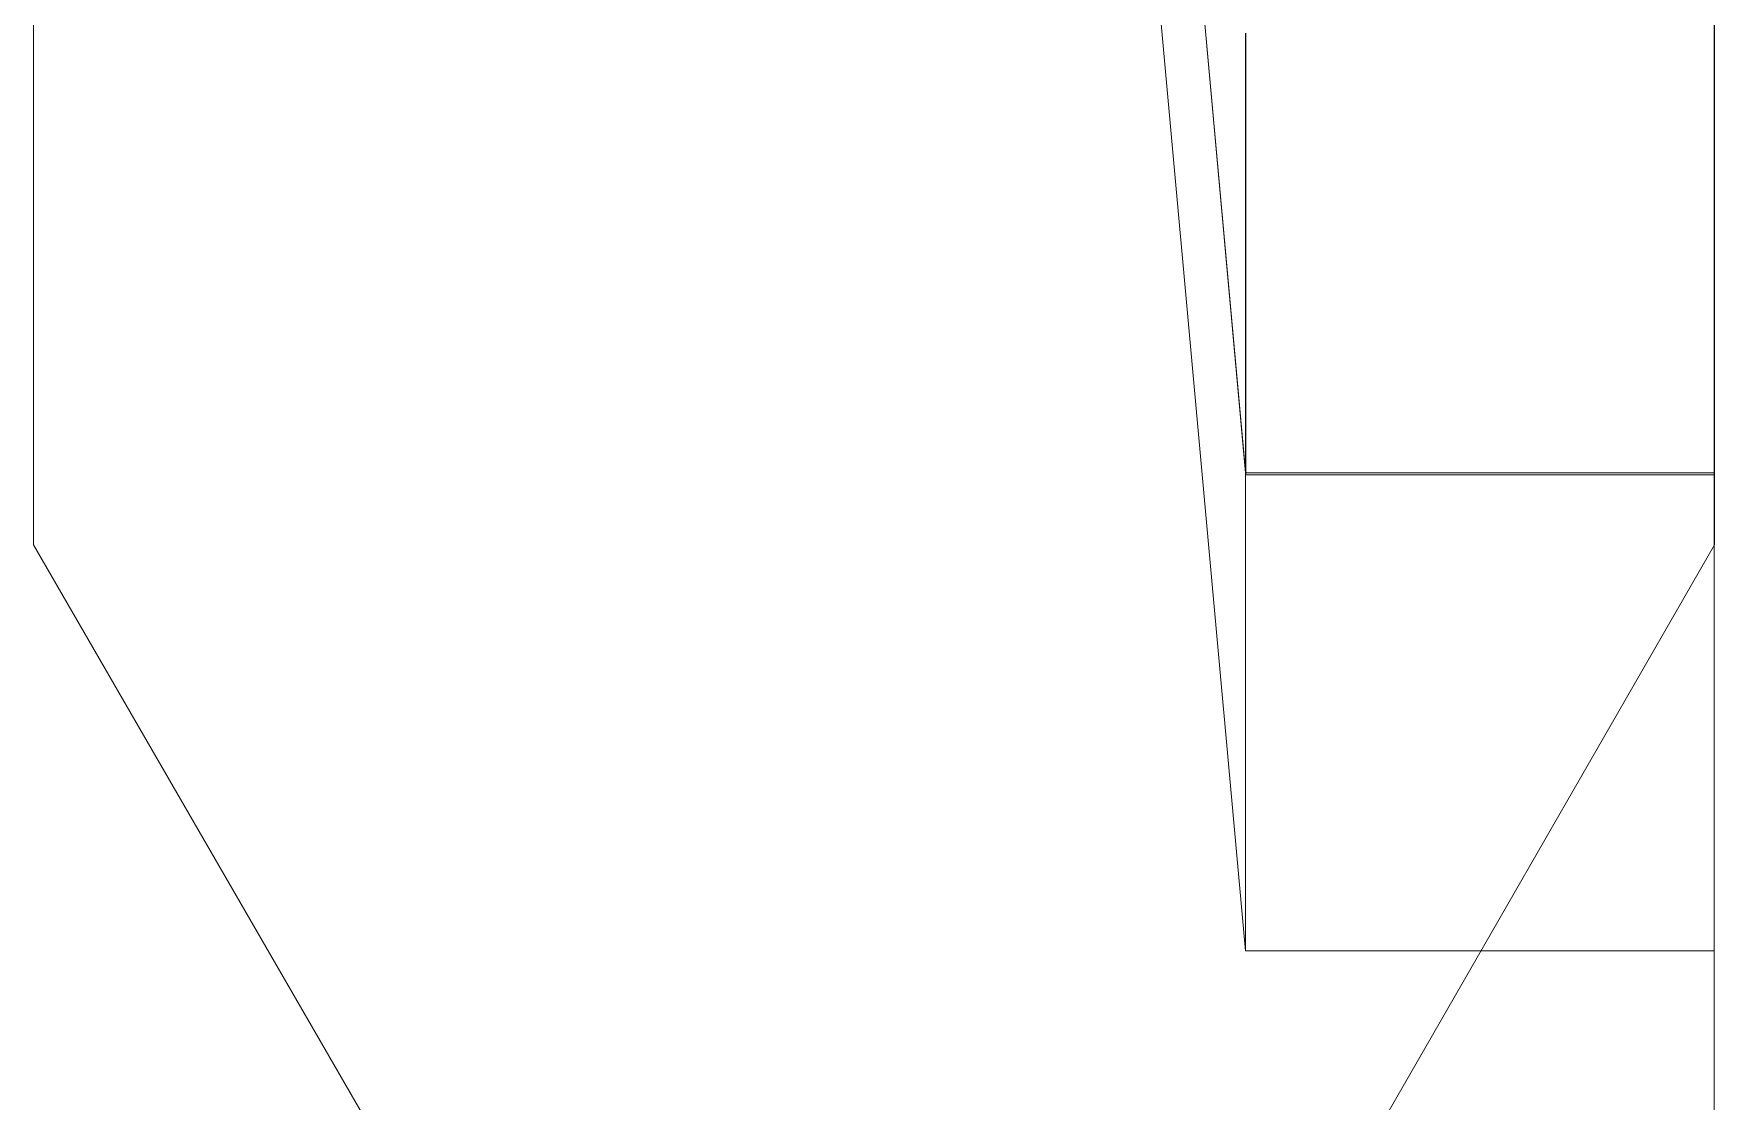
# Model space of a CAD drawing. Extents: x 65572 to 72871, y 30718 to 33858.
# Drawn here: x 65706.481 to 65710.002, y 31688.086 to 31690.323 of the extents above; entities that cross this region are included whole.
import ezdxf

# ---------------------------------------------------------------- set-up
doc = ezdxf.new("R2010")
doc.units = 0
doc.header["$LTSCALE"] = 0.5
doc.header["$MEASUREMENT"] = 0
doc.layers.get('0').update_dxf_attribs({"color": 20, "linetype": 'CONTINUOUS'})
doc.layers.add('Framing', color=142, linetype='CONTINUOUS', lineweight=13)
doc.layers.add('Layout', color=154, linetype='CONTINUOUS', lineweight=5)

# ---------------------------------------------------------------- blocks, each defined once
blk = doc.blocks.new('12fstg01')
at = {"color": 0, "linetype": 'ByBlock'}
for p, q in [((0.088569, 0.056002), (0.119707, 0.073992)), ((0.119707, 0.073992), (0.163991, 0.073992)), ((0.119707, 0), (0.088569, 0.017898)), ((0.119707, 0), (0.163991, 0))]:
    blk.add_line(p, q, dxfattribs=at)

msp = doc.modelspace()

# ---------------------------------------------------------------- linework, layer by layer
at = {"layer": 'Framing'}
msp.add_line((65710.001499, 31646.573358), (65710.001499, 31987.019194), dxfattribs=at)
at = {"layer": 'Layout', "linetype": 'ByBlock'}
for p, q in [((65708.020398, 31700.399654), (65709.020081, 31689.403142)), ((65709.020403, 31689.398956), (65708.020398, 31700.39901)), ((65708.020398, 31699.397953), (65709.020081, 31688.401441)), ((65710.001499, 31689.403142), (65709.020081, 31689.403142)), ((65710.002137, 31689.398956), (65709.020403, 31689.398956)), ((65710.001499, 31688.401441), (65709.020081, 31688.401441))]:
    msp.add_line(p, q, dxfattribs=at)
for points in [[(65709.020081, 31689.403142), (65709.020081, 31689.403832), (65709.020081, 31689.404523), (65709.020081, 31689.405214), (65709.020081, 31689.405904), (65709.020081, 31689.406595), (65709.020081, 31689.407286), (65709.020081, 31689.407976), (65709.020081, 31689.408667), (65709.020081, 31689.409358), (65709.020081, 31689.410048), (65709.020081, 31689.410739), (65709.020081, 31689.411429), (65709.020081, 31689.41212), (65709.020081, 31689.412811), (65709.020081, 31689.413501), (65709.020081, 31689.414192), (65709.020081, 31689.414883), (65709.020081, 31689.415573), (65709.020081, 31689.416264), (65709.020081, 31689.416954), (65709.020081, 31689.417645), (65709.020081, 31689.418336), (65709.020081, 31689.419026), (65709.020081, 31689.419717), (65709.020081, 31689.420408), (65709.020081, 31689.421098), (65709.020081, 31689.421789), (65709.020081, 31689.42248), (65709.020081, 31689.42317), (65709.020081, 31689.423861), (65709.020081, 31689.424551), (65709.020081, 31689.425242), (65709.020081, 31689.425933), (65709.020081, 31689.426623), (65709.020081, 31689.427314), (65709.020081, 31689.428005), (65709.020081, 31689.428695), (65709.020081, 31689.429386), (65709.020081, 31689.430076), (65709.020081, 31689.430767), (65709.020081, 31689.431458), (65709.020081, 31689.432148), (65709.020081, 31689.432839), (65709.020081, 31689.43353), (65709.020081, 31689.43422), (65709.020081, 31689.434911), (65709.020081, 31689.435602), (65709.020081, 31689.436292), (65709.020081, 31689.436983), (65709.020081, 31689.437673), (65709.020081, 31689.438364), (65709.020081, 31689.439055), (65709.020081, 31689.439745), (65709.020081, 31689.440436), (65709.020081, 31689.441127), (65709.020081, 31689.441817), (65709.020081, 31689.442508), (65709.020081, 31689.443198), (65709.020081, 31689.443889), (65709.020081, 31689.44458), (65709.020081, 31689.44527), (65709.020081, 31689.445961), (65709.020081, 31689.446652), (65709.020081, 31689.447342), (65709.020081, 31689.448033), (65709.020081, 31689.448723), (65709.020081, 31689.449414), (65709.020081, 31689.450105), (65709.020081, 31689.450795), (65709.020081, 31689.451486), (65709.020081, 31689.452177), (65709.020081, 31689.452867), (65709.020081, 31689.453558), (65709.020081, 31689.454249), (65709.020081, 31689.454939), (65709.020081, 31689.45563), (65709.020081, 31689.45632), (65709.020081, 31689.457011), (65709.020081, 31689.457702), (65709.020081, 31689.458392), (65709.020081, 31689.459083), (65709.020081, 31689.459774), (65709.020081, 31689.460464), (65709.020081, 31689.461155), (65709.020081, 31689.461845), (65709.020081, 31689.462536), (65709.020081, 31689.463227), (65709.020081, 31689.463917), (65709.020081, 31689.464608), (65709.020081, 31689.465299), (65709.020081, 31689.465989), (65709.020081, 31689.46668), (65709.020081, 31689.467371), (65709.020081, 31689.468061), (65709.020081, 31689.468752), (65709.020081, 31689.469442), (65709.020081, 31689.470133), (65709.020081, 31689.470824), (65709.020081, 31689.471514), (65709.020081, 31689.472205), (65709.020081, 31689.472896), (65709.020081, 31689.473586), (65709.020081, 31689.474277), (65709.020081, 31689.474967), (65709.020081, 31689.475658), (65709.020081, 31689.476349), (65709.020081, 31689.477039), (65709.020081, 31689.47773), (65709.020081, 31689.478421), (65709.020081, 31689.479111), (65709.020081, 31689.479802), (65709.020081, 31689.480492), (65709.020081, 31689.481183), (65709.020081, 31689.481874), (65709.020081, 31689.482564), (65709.020081, 31689.483255), (65709.020081, 31689.483946), (65709.020081, 31689.484636), (65709.020081, 31689.485327), (65709.020081, 31689.486018), (65709.020081, 31689.486708), (65709.020081, 31689.487399), (65709.020081, 31689.488089), (65709.020081, 31689.48878), (65709.020081, 31689.489471), (65709.020081, 31689.490161), (65709.020081, 31689.490852), (65709.020081, 31689.491543), (65709.020081, 31689.492233), (65709.020081, 31689.492924), (65709.020081, 31689.493614), (65709.020081, 31689.494305), (65709.020081, 31689.494996), (65709.020081, 31689.495686), (65709.020081, 31689.496377), (65709.020081, 31689.497068), (65709.020081, 31689.497758), (65709.020081, 31689.498449), (65709.020081, 31689.49914), (65709.020081, 31689.49983), (65709.020081, 31689.500521), (65709.020081, 31689.501211), (65709.020081, 31689.501902), (65709.020081, 31689.502593), (65709.020081, 31689.503283), (65709.020081, 31689.503974), (65709.020081, 31689.504665), (65709.020081, 31689.505355), (65709.020081, 31689.506046), (65709.020081, 31689.506736), (65709.020081, 31689.507427), (65709.020081, 31689.508118), (65709.020081, 31689.508808), (65709.020081, 31689.509499), (65709.020081, 31689.51019), (65709.020081, 31689.51088), (65709.020081, 31689.511571), (65709.020081, 31689.512262), (65709.020081, 31689.512952), (65709.020081, 31689.513643), (65709.020081, 31689.514333), (65709.020081, 31689.515024), (65709.020081, 31689.515715), (65709.020081, 31689.516405), (65709.020081, 31689.517096), (65709.020081, 31689.517787), (65709.020081, 31689.518477), (65709.020081, 31689.519168), (65709.020081, 31689.519858), (65709.020081, 31689.520549), (65709.020081, 31689.52124), (65709.020081, 31689.52193), (65709.020081, 31689.522621), (65709.020081, 31689.523312), (65709.020081, 31689.524002), (65709.020081, 31689.524693), (65709.020081, 31689.525383), (65709.020081, 31689.526074), (65709.020081, 31689.526765), (65709.020081, 31689.527455), (65709.020081, 31689.528146), (65709.020081, 31689.528837), (65709.020081, 31689.529527), (65709.020081, 31689.530218), (65709.020081, 31689.530909), (65709.020081, 31689.531599), (65709.020081, 31689.53229), (65709.020081, 31689.53298), (65709.020081, 31689.533671), (65709.020081, 31689.534362), (65709.020081, 31689.535052), (65709.020081, 31689.535743), (65709.020081, 31689.536434), (65709.020081, 31689.537124), (65709.020081, 31689.537815), (65709.020081, 31689.538505), (65709.020081, 31689.539196), (65709.020081, 31689.539887), (65709.020081, 31689.540577), (65709.020081, 31689.541268), (65709.020081, 31689.541959), (65709.020081, 31689.542649), (65709.020081, 31689.54334), (65709.020081, 31689.544031), (65709.020081, 31689.544721), (65709.020081, 31689.545412), (65709.020081, 31689.546102), (65709.020081, 31689.546793), (65709.020081, 31689.547484), (65709.020081, 31689.548174), (65709.020081, 31689.548865), (65709.020081, 31689.549556), (65709.020081, 31689.550246), (65709.020081, 31689.550937), (65709.020081, 31689.551627), (65709.020081, 31689.552318), (65709.020081, 31689.553009), (65709.020081, 31689.553699), (65709.020081, 31689.55439), (65709.020081, 31689.555081), (65709.020081, 31689.555771), (65709.020081, 31689.556462), (65709.020081, 31689.557153), (65709.020081, 31689.557843), (65709.020081, 31689.558534), (65709.020081, 31689.559224), (65709.020081, 31689.559915), (65709.020081, 31689.560606), (65709.020081, 31689.561296), (65709.020081, 31689.561987), (65709.020081, 31689.562678), (65709.020081, 31689.563368), (65709.020081, 31689.564059), (65709.020081, 31689.564749), (65709.020081, 31689.56544), (65709.020081, 31689.566131), (65709.020081, 31689.566821), (65709.020081, 31689.567512), (65709.020081, 31689.568203), (65709.020081, 31689.568893), (65709.020081, 31689.569584), (65709.020081, 31689.570274), (65709.020081, 31689.570965), (65709.020081, 31689.571656), (65709.020081, 31689.572346), (65709.020081, 31689.573037), (65709.020081, 31689.573728), (65709.020081, 31689.574418), (65709.020081, 31689.575109), (65709.020081, 31689.5758), (65709.020081, 31689.57649), (65709.020081, 31689.577181), (65709.020081, 31689.577871), (65709.020081, 31689.578562), (65709.020081, 31689.579253), (65709.020081, 31689.579943), (65709.020081, 31689.580634), (65709.020081, 31689.581325), (65709.020081, 31689.582015), (65709.020081, 31689.582706), (65709.020081, 31689.583396), (65709.020081, 31689.584087), (65709.020081, 31689.584778), (65709.020081, 31689.585468), (65709.020081, 31689.586159), (65709.020081, 31689.58685), (65709.020081, 31689.58754), (65709.020081, 31689.588231), (65709.020081, 31689.588922), (65709.020081, 31689.589612), (65709.020081, 31689.590303), (65709.020081, 31689.590993), (65709.020081, 31689.591684), (65709.020081, 31689.592375), (65709.020081, 31689.593065), (65709.020081, 31689.593756), (65709.020081, 31689.594447), (65709.020081, 31689.595137), (65709.020081, 31689.595828), (65709.020081, 31689.596518), (65709.020081, 31689.597209), (65709.020081, 31689.5979), (65709.020081, 31689.59859), (65709.020081, 31689.599281), (65709.020081, 31689.599972), (65709.020081, 31689.600662), (65709.020081, 31689.601353), (65709.020081, 31689.602043), (65709.020081, 31689.602734), (65709.020081, 31689.603425), (65709.020081, 31689.604115), (65709.020081, 31689.604806), (65709.020081, 31689.605497), (65709.020081, 31689.606187), (65709.020081, 31689.606878), (65709.020081, 31689.607569), (65709.020081, 31689.608259), (65709.020081, 31689.60895), (65709.020081, 31689.60964), (65709.020081, 31689.610331), (65709.020081, 31689.611022), (65709.020081, 31689.611712), (65709.020081, 31689.612403), (65709.020081, 31689.613094), (65709.020081, 31689.613784), (65709.020081, 31689.614475), (65709.020081, 31689.615165), (65709.020081, 31689.615856), (65709.020081, 31689.616547), (65709.020081, 31689.617237), (65709.020081, 31689.617928), (65709.020081, 31689.618619), (65709.020081, 31689.619309), (65709.020081, 31689.62), (65709.020081, 31689.620691), (65709.020081, 31689.621381), (65709.020081, 31689.622072), (65709.020081, 31689.622762), (65709.020081, 31689.623453), (65709.020081, 31689.624144), (65709.020081, 31689.624834), (65709.020081, 31689.625525), (65709.020081, 31689.626216), (65709.020081, 31689.626906), (65709.020081, 31689.627597), (65709.020081, 31689.628287), (65709.020081, 31689.628978), (65709.020081, 31689.629669), (65709.020081, 31689.630359), (65709.020081, 31689.63105), (65709.020081, 31689.631741), (65709.020081, 31689.632431), (65709.020081, 31689.633122), (65709.020081, 31689.633813), (65709.020081, 31689.634503), (65709.020081, 31689.635194), (65709.020081, 31689.635884), (65709.020081, 31689.636575), (65709.020081, 31689.637266), (65709.020081, 31689.637956), (65709.020081, 31689.638647), (65709.020081, 31689.639338), (65709.020081, 31689.640028), (65709.020081, 31689.640719), (65709.020081, 31689.641409), (65709.020081, 31689.6421), (65709.020081, 31689.642791), (65709.020081, 31689.643481), (65709.020081, 31689.644172), (65709.020081, 31689.644863), (65709.020081, 31689.645553), (65709.020081, 31689.646244), (65709.020081, 31689.646934), (65709.020081, 31689.647625), (65709.020081, 31689.648316), (65709.020081, 31689.649006), (65709.020081, 31689.649697), (65709.020081, 31689.650388), (65709.020081, 31689.651078), (65709.020081, 31689.651769), (65709.020081, 31689.65246), (65709.020081, 31689.65315), (65709.020081, 31689.653841), (65709.020081, 31689.654531), (65709.020081, 31689.655222), (65709.020081, 31689.655913), (65709.020081, 31689.656603), (65709.020081, 31689.657294), (65709.020081, 31689.657985), (65709.020081, 31689.658675), (65709.020081, 31689.659366), (65709.020081, 31689.660056), (65709.020081, 31689.660747), (65709.020081, 31689.661438), (65709.020081, 31689.662128), (65709.020081, 31689.662819), (65709.020081, 31689.66351), (65709.020081, 31689.6642), (65709.020081, 31689.664891), (65709.020081, 31689.665582), (65709.020081, 31689.666272), (65709.020081, 31689.666963), (65709.020081, 31689.667653), (65709.020081, 31689.668344), (65709.020081, 31689.669035), (65709.020081, 31689.669725), (65709.020081, 31689.670416), (65709.020081, 31689.671107), (65709.020081, 31689.671797), (65709.020081, 31689.672488), (65709.020081, 31689.673178), (65709.020081, 31689.673869), (65709.020081, 31689.67456), (65709.020081, 31689.67525), (65709.020081, 31689.675941), (65709.020081, 31689.676632), (65709.020081, 31689.677322), (65709.020081, 31689.678013), (65709.020081, 31689.678703), (65709.020081, 31689.679394), (65709.020081, 31689.680085), (65709.020081, 31689.680775), (65709.020081, 31689.681466), (65709.020081, 31689.682157), (65709.020081, 31689.682847), (65709.020081, 31689.683538), (65709.020081, 31689.684229), (65709.020081, 31689.684919), (65709.020081, 31689.68561), (65709.020081, 31689.6863), (65709.020081, 31689.686991), (65709.020081, 31689.687682), (65709.020081, 31689.688372), (65709.020081, 31689.689063), (65709.020081, 31689.689754), (65709.020081, 31689.690444), (65709.020081, 31689.691135), (65709.020081, 31689.691825), (65709.020081, 31689.692516), (65709.020081, 31689.693207), (65709.020081, 31689.693897), (65709.020081, 31689.694588), (65709.020081, 31689.695279), (65709.020081, 31689.695969), (65709.020081, 31689.69666), (65709.020081, 31689.697351), (65709.020081, 31689.698041), (65709.020081, 31689.698732), (65709.020081, 31689.699422), (65709.020081, 31689.700113), (65709.020081, 31689.700804), (65709.020081, 31689.701494), (65709.020081, 31689.702185), (65709.020081, 31689.702876), (65709.020081, 31689.703566), (65709.020081, 31689.70493), (65709.020081, 31689.706967), (65709.020081, 31689.709005), (65709.020081, 31689.711042), (65709.020081, 31689.713079), (65709.020081, 31689.715116), (65709.020081, 31689.717154), (65709.020081, 31689.719191), (65709.020081, 31689.721228), (65709.020081, 31689.723265), (65709.020081, 31689.725303), (65709.020081, 31689.72734), (65709.020081, 31689.729377), (65709.020081, 31689.731415), (65709.020081, 31689.733452), (65709.020081, 31689.735489), (65709.020081, 31689.737526), (65709.020081, 31689.739564), (65709.020081, 31689.741601), (65709.020081, 31689.743638), (65709.020081, 31689.745675), (65709.020081, 31689.747713), (65709.020081, 31689.74975), (65709.020081, 31689.751787), (65709.020081, 31689.753824), (65709.020081, 31689.755862), (65709.020081, 31689.757899), (65709.020081, 31689.759936), (65709.020081, 31689.761973), (65709.020081, 31689.764011), (65709.020081, 31689.766048), (65709.020081, 31689.768085), (65709.020081, 31689.770122), (65709.020081, 31689.77216), (65709.020081, 31689.774197), (65709.020081, 31689.776234), (65709.020081, 31689.778272), (65709.020081, 31689.780309), (65709.020081, 31689.782346), (65709.020081, 31689.784383), (65709.020081, 31689.786421), (65709.020081, 31689.788458), (65709.020081, 31689.790495), (65709.020081, 31689.792532), (65709.020081, 31689.79457), (65709.020081, 31689.796607), (65709.020081, 31689.798644), (65709.020081, 31689.800681), (65709.020081, 31689.802719), (65709.020081, 31689.804756), (65709.020081, 31689.806793), (65709.020081, 31689.80883), (65709.020081, 31689.810868), (65709.020081, 31689.812905), (65709.020081, 31689.814942), (65709.020081, 31689.816979), (65709.020081, 31689.819017), (65709.020081, 31689.821054), (65709.020081, 31689.823091), (65709.020081, 31689.825129), (65709.020081, 31689.827166), (65709.020081, 31689.829203), (65709.020081, 31689.83124), (65709.020081, 31689.833278), (65709.020081, 31689.835315), (65709.020081, 31689.837352), (65709.020081, 31689.839389), (65709.020081, 31689.841427), (65709.020081, 31689.843464), (65709.020081, 31689.845501), (65709.020081, 31689.847538), (65709.020081, 31689.849576), (65709.020081, 31689.851613), (65709.020081, 31689.85365), (65709.020081, 31689.855687), (65709.020081, 31689.857725), (65709.020081, 31689.859762), (65709.020081, 31689.861799), (65709.020081, 31689.863836), (65709.020081, 31689.865874), (65709.020081, 31689.867911), (65709.020081, 31689.869948), (65709.020081, 31689.871986), (65709.020081, 31689.874023), (65709.020081, 31689.87606), (65709.020081, 31689.878097), (65709.020081, 31689.880135), (65709.020081, 31689.882172), (65709.020081, 31689.884209), (65709.020081, 31689.886246), (65709.020081, 31689.888284), (65709.020081, 31689.890321), (65709.020081, 31689.892358), (65709.020081, 31689.894395), (65709.020081, 31689.896433), (65709.020081, 31689.89847), (65709.020081, 31689.900507), (65709.020081, 31689.902544), (65709.020081, 31689.904582), (65709.020081, 31689.906619), (65709.020081, 31689.908656), (65709.020081, 31689.910693), (65709.020081, 31689.912731), (65709.020081, 31689.914768), (65709.020081, 31689.916805), (65709.020081, 31689.918843), (65709.020081, 31689.92088), (65709.020081, 31689.922917), (65709.020081, 31689.924954), (65709.020081, 31689.926992), (65709.020081, 31689.929029), (65709.020081, 31689.931066), (65709.020081, 31689.933103), (65709.020081, 31689.935141), (65709.020081, 31689.937178), (65709.020081, 31689.939215), (65709.020081, 31689.941252), (65709.020081, 31689.94329), (65709.020081, 31689.945327), (65709.020081, 31689.947364), (65709.020081, 31689.949401), (65709.020081, 31689.951439), (65709.020081, 31689.953476), (65709.020081, 31689.955513), (65709.020081, 31689.95755), (65709.020081, 31689.959588), (65709.020081, 31689.961625), (65709.020081, 31689.963662), (65709.020081, 31689.9657), (65709.020081, 31689.967737), (65709.020081, 31689.969774), (65709.020081, 31689.971811), (65709.020081, 31689.973849), (65709.020081, 31689.975886), (65709.020081, 31689.977923), (65709.020081, 31689.97996), (65709.020081, 31689.981998), (65709.020081, 31689.984035), (65709.020081, 31689.986072), (65709.020081, 31689.988109), (65709.020081, 31689.990147), (65709.020081, 31689.992184), (65709.020081, 31689.994221), (65709.020081, 31689.996258), (65709.020081, 31689.998296), (65709.020081, 31690.000333), (65709.020081, 31690.00237), (65709.020081, 31690.004407), (65709.020081, 31690.006445), (65709.020081, 31690.008482), (65709.020081, 31690.010519), (65709.020081, 31690.012557), (65709.020081, 31690.014594), (65709.020081, 31690.016631), (65709.020081, 31690.018668), (65709.020081, 31690.020706), (65709.020081, 31690.022743), (65709.020081, 31690.02478), (65709.020081, 31690.026817), (65709.020081, 31690.028855), (65709.020081, 31690.030892), (65709.020081, 31690.032929), (65709.020081, 31690.034966), (65709.020081, 31690.037004), (65709.020081, 31690.039041), (65709.020081, 31690.041078), (65709.020081, 31690.043115), (65709.020081, 31690.045153), (65709.020081, 31690.04719), (65709.020081, 31690.049227), (65709.020081, 31690.051264), (65709.020081, 31690.053302), (65709.020081, 31690.055339), (65709.020081, 31690.057376), (65709.020081, 31690.059414), (65709.020081, 31690.061451), (65709.020081, 31690.063488), (65709.020081, 31690.065525), (65709.020081, 31690.067563), (65709.020081, 31690.0696), (65709.020081, 31690.071637), (65709.020081, 31690.073674), (65709.020081, 31690.075712), (65709.020081, 31690.077749), (65709.020081, 31690.079786), (65709.020081, 31690.081823), (65709.020081, 31690.083861), (65709.020081, 31690.085898), (65709.020081, 31690.087935), (65709.020081, 31690.089972), (65709.020081, 31690.09201), (65709.020081, 31690.094047), (65709.020081, 31690.096084), (65709.020081, 31690.098121), (65709.020081, 31690.100159), (65709.020081, 31690.102196), (65709.020081, 31690.104233), (65709.020081, 31690.106271), (65709.020081, 31690.108308), (65709.020081, 31690.110345), (65709.020081, 31690.112382), (65709.020081, 31690.11442), (65709.020081, 31690.116457), (65709.020081, 31690.118494), (65709.020081, 31690.120531), (65709.020081, 31690.122569), (65709.020081, 31690.124606), (65709.020081, 31690.126643), (65709.020081, 31690.12868), (65709.020081, 31690.130718), (65709.020081, 31690.132755), (65709.020081, 31690.134792), (65709.020081, 31690.136829), (65709.020081, 31690.138867), (65709.020081, 31690.140904), (65709.020081, 31690.142941), (65709.020081, 31690.144978), (65709.020081, 31690.147016), (65709.020081, 31690.149053), (65709.020081, 31690.15109), (65709.020081, 31690.153128), (65709.020081, 31690.155165), (65709.020081, 31690.157202), (65709.020081, 31690.159239), (65709.020081, 31690.161277), (65709.020081, 31690.163314), (65709.020081, 31690.165351), (65709.020081, 31690.167388), (65709.020081, 31690.169426), (65709.020081, 31690.171463), (65709.020081, 31690.1735), (65709.020081, 31690.175537), (65709.020081, 31690.177575), (65709.020081, 31690.179612), (65709.020081, 31690.181649), (65709.020081, 31690.183686), (65709.020081, 31690.185724), (65709.020081, 31690.187761), (65709.020081, 31690.189798), (65709.020081, 31690.191835), (65709.020081, 31690.193873), (65709.020081, 31690.19591), (65709.020081, 31690.197947), (65709.020081, 31690.199985), (65709.020081, 31690.202022), (65709.020081, 31690.204059), (65709.020081, 31690.206096), (65709.020081, 31690.208134), (65709.020081, 31690.210171), (65709.020081, 31690.212208), (65709.020081, 31690.214245), (65709.020081, 31690.216283), (65709.020081, 31690.21832), (65709.020081, 31690.220357), (65709.020081, 31690.222394), (65709.020081, 31690.224432), (65709.020081, 31690.226469), (65709.020081, 31690.228506), (65709.020081, 31690.230543), (65709.020081, 31690.232581), (65709.020081, 31690.234618), (65709.020081, 31690.236655), (65709.020081, 31690.238692), (65709.020081, 31690.24073), (65709.020081, 31690.242767), (65709.020081, 31690.244804), (65709.020081, 31690.246842), (65709.020081, 31690.248879), (65709.020081, 31690.250916), (65709.020081, 31690.252953), (65709.020081, 31690.254991), (65709.020081, 31690.257028), (65709.020081, 31690.259065), (65709.020081, 31690.261102), (65709.020081, 31690.26314), (65709.020081, 31690.265177), (65709.020081, 31690.267214), (65709.020081, 31690.269251), (65709.020081, 31690.271289), (65709.020081, 31690.273326), (65709.020081, 31690.275363), (65709.020081, 31690.2774), (65709.020081, 31690.279438), (65709.020081, 31690.281475), (65709.020081, 31690.283512), (65709.020081, 31690.285549), (65709.020081, 31690.287587), (65709.020081, 31690.289624), (65709.020081, 31690.291661), (65709.020081, 31690.293699), (65709.020081, 31690.295736), (65709.020081, 31690.297773), (65709.020081, 31690.29981), (65709.020081, 31690.301848), (65709.020081, 31690.303885), (65709.020081, 31690.305922), (65709.020081, 31690.307959), (65709.020081, 31690.309997), (65709.020081, 31690.312034), (65709.020081, 31690.314071), (65709.020081, 31690.316108), (65709.020081, 31690.318146), (65709.020081, 31690.320183), (65709.020081, 31690.32222), (65709.020081, 31690.324257)], [(65709.020081, 31688.401441), (65709.020081, 31688.401726), (65709.020081, 31688.40201), (65709.020081, 31688.402295), (65709.020081, 31688.402579), (65709.020081, 31688.402864), (65709.020081, 31688.403149), (65709.020081, 31688.403433), (65709.020081, 31688.403718), (65709.020081, 31688.404002), (65709.020081, 31688.404287), (65709.020081, 31688.404571), (65709.020081, 31688.404856), (65709.020081, 31688.405141), (65709.020081, 31688.405425), (65709.020081, 31688.40571), (65709.020081, 31688.405994), (65709.020081, 31688.406279), (65709.020081, 31688.406563), (65709.020081, 31688.407295), (65709.020081, 31688.408148), (65709.020081, 31688.409002), (65709.020081, 31688.409855), (65709.020081, 31688.410709), (65709.020081, 31688.411562), (65709.020081, 31688.412416), (65709.020081, 31688.413269), (65709.020081, 31688.414122), (65709.020081, 31688.414976), (65709.020081, 31688.415829), (65709.020081, 31688.416683), (65709.020081, 31688.417536), (65709.020081, 31688.41839), (65709.020081, 31688.419243), (65709.020081, 31688.420096), (65709.020081, 31688.42095), (65709.020081, 31688.421803), (65709.020081, 31688.422981), (65709.020081, 31688.424403), (65709.020081, 31688.425825), (65709.020081, 31688.427246), (65709.020081, 31688.428668), (65709.020081, 31688.430089), (65709.020081, 31688.431511), (65709.020081, 31688.432933), (65709.020081, 31688.434354), (65709.020081, 31688.435776), (65709.020081, 31688.437197), (65709.020081, 31688.438619), (65709.020081, 31688.44004), (65709.020081, 31688.441462), (65709.020081, 31688.442884), (65709.020081, 31688.444305), (65709.020081, 31688.445727), (65709.020081, 31688.447148), (65709.020081, 31688.448772), (65709.020081, 31688.450761), (65709.020081, 31688.452749), (65709.020081, 31688.454738), (65709.020081, 31688.456726), (65709.020081, 31688.458715), (65709.020081, 31688.460703), (65709.020081, 31688.462692), (65709.020081, 31688.46468), (65709.020081, 31688.466669), (65709.020081, 31688.468657), (65709.020081, 31688.470646), (65709.020081, 31688.472634), (65709.020081, 31688.474623), (65709.020081, 31688.476611), (65709.020081, 31688.4786), (65709.020081, 31688.480588), (65709.020081, 31688.482577), (65709.020081, 31688.484646), (65709.020081, 31688.4872), (65709.020081, 31688.489753), (65709.020081, 31688.492307), (65709.020081, 31688.494861), (65709.020081, 31688.497414), (65709.020081, 31688.499968), (65709.020081, 31688.502522), (65709.020081, 31688.505076), (65709.020081, 31688.507629), (65709.020081, 31688.510183), (65709.020081, 31688.512737), (65709.020081, 31688.51529), (65709.020081, 31688.517844), (65709.020081, 31688.520398), (65709.020081, 31688.522951), (65709.020081, 31688.525505), (65709.020081, 31688.528059), (65709.020081, 31688.530612), (65709.020081, 31688.533689), (65709.020081, 31688.536806), (65709.020081, 31688.539922), (65709.020081, 31688.543039), (65709.020081, 31688.546156), (65709.020081, 31688.549272), (65709.020081, 31688.552389), (65709.020081, 31688.555506), (65709.020081, 31688.558622), (65709.020081, 31688.561739), (65709.020081, 31688.564856), (65709.020081, 31688.567972), (65709.020081, 31688.571089), (65709.020081, 31688.574206), (65709.020081, 31688.577322), (65709.020081, 31688.580439), (65709.020081, 31688.583556), (65709.020081, 31688.586672), (65709.020081, 31688.590189), (65709.020081, 31688.593866), (65709.020081, 31688.597543), (65709.020081, 31688.60122), (65709.020081, 31688.604897), (65709.020081, 31688.608574), (65709.020081, 31688.612251), (65709.020081, 31688.615928), (65709.020081, 31688.619605), (65709.020081, 31688.623282), (65709.020081, 31688.626959), (65709.020081, 31688.630636), (65709.020081, 31688.634313), (65709.020081, 31688.63799), (65709.020081, 31688.641667), (65709.020081, 31688.645344), (65709.020081, 31688.649021), (65709.020081, 31688.652698), (65709.020081, 31688.656653), (65709.020081, 31688.660887), (65709.020081, 31688.665121), (65709.020081, 31688.669356), (65709.020081, 31688.67359), (65709.020081, 31688.677824), (65709.020081, 31688.682058), (65709.020081, 31688.686292), (65709.020081, 31688.690526), (65709.020081, 31688.69476), (65709.020081, 31688.698994), (65709.020081, 31688.703228), (65709.020081, 31688.707462), (65709.020081, 31688.711696), (65709.020081, 31688.715931), (65709.020081, 31688.720165), (65709.020081, 31688.724399), (65709.020081, 31688.728633), (65709.020081, 31688.733025), (65709.020081, 31688.737813), (65709.020081, 31688.7426), (65709.020081, 31688.747388), (65709.020081, 31688.752175), (65709.020081, 31688.756963), (65709.020081, 31688.76175), (65709.020081, 31688.766538), (65709.020081, 31688.771325), (65709.020081, 31688.776113), (65709.020081, 31688.7809), (65709.020081, 31688.785688), (65709.020081, 31688.790476), (65709.020081, 31688.795263), (65709.020081, 31688.800051), (65709.020081, 31688.804838), (65709.020081, 31688.809626), (65709.020081, 31688.814413), (65709.020081, 31688.81924), (65709.020081, 31688.824577), (65709.020081, 31688.829914), (65709.020081, 31688.835251), (65709.020081, 31688.840588), (65709.020081, 31688.845924), (65709.020081, 31688.851261), (65709.020081, 31688.856598), (65709.020081, 31688.861935), (65709.020081, 31688.867272), (65709.020081, 31688.872609), (65709.020081, 31688.877946), (65709.020081, 31688.883283), (65709.020081, 31688.888619), (65709.020081, 31688.893956), (65709.020081, 31688.899293), (65709.020081, 31688.90463), (65709.020081, 31688.909967), (65709.020081, 31688.915304), (65709.020081, 31688.921107), (65709.020081, 31688.926989), (65709.020081, 31688.932871), (65709.020081, 31688.938752), (65709.020081, 31688.944634), (65709.020081, 31688.950515), (65709.020081, 31688.956397), (65709.020081, 31688.962279), (65709.020081, 31688.96816), (65709.020081, 31688.974042), (65709.020081, 31688.979923), (65709.020081, 31688.985805), (65709.020081, 31688.991686), (65709.020081, 31688.997568), (65709.020081, 31689.00345), (65709.020081, 31689.009331), (65709.020081, 31689.015213), (65709.020081, 31689.021094), (65709.020081, 31689.027323), (65709.020081, 31689.033744), (65709.020081, 31689.040165), (65709.020081, 31689.046586), (65709.020081, 31689.053008), (65709.020081, 31689.059429), (65709.020081, 31689.06585), (65709.020081, 31689.072271), (65709.020081, 31689.078692), (65709.020081, 31689.085114), (65709.020081, 31689.091535), (65709.020081, 31689.097956), (65709.020081, 31689.104377), (65709.020081, 31689.110798), (65709.020081, 31689.11722), (65709.020081, 31689.123641), (65709.020081, 31689.130062), (65709.020081, 31689.136483), (65709.020081, 31689.143133), (65709.020081, 31689.150089), (65709.020081, 31689.157044), (65709.020081, 31689.163999), (65709.020081, 31689.170954), (65709.020081, 31689.17791), (65709.020081, 31689.184865), (65709.020081, 31689.19182), (65709.020081, 31689.198776), (65709.020081, 31689.205731), (65709.020081, 31689.212686), (65709.020081, 31689.219641), (65709.020081, 31689.226597), (65709.020081, 31689.233552), (65709.020081, 31689.240507), (65709.020081, 31689.247463), (65709.020081, 31689.254418), (65709.020081, 31689.261373), (65709.020081, 31689.268442), (65709.020081, 31689.275925), (65709.020081, 31689.283408), (65709.020081, 31689.290892), (65709.020081, 31689.298375), (65709.020081, 31689.305858), (65709.020081, 31689.313342), (65709.020081, 31689.320825), (65709.020081, 31689.328308), (65709.020081, 31689.335792), (65709.020081, 31689.343275), (65709.020081, 31689.350758), (65709.020081, 31689.358242), (65709.020081, 31689.365725), (65709.020081, 31689.373208), (65709.020081, 31689.380692), (65709.020081, 31689.388175), (65709.020081, 31689.395659), (65709.020081, 31689.403142)]]:
    msp.add_lwpolyline(points, dxfattribs=at)
at = {"layer": 'Layout', "linetype": 'ByBlock', "flags": 128}
msp.add_lwpolyline([(65709.020403, 31689.398956), (65709.020403, 31689.399647), (65709.020403, 31689.400338), (65709.020403, 31689.401028), (65709.020403, 31689.401719), (65709.020403, 31689.40241), (65709.020403, 31689.403101), (65709.020403, 31689.403792), (65709.020403, 31689.404483), (65709.020403, 31689.405174), (65709.020403, 31689.405864), (65709.020403, 31689.406555), (65709.020403, 31689.407246), (65709.020403, 31689.407937), (65709.020403, 31689.408628), (65709.020403, 31689.409319), (65709.020403, 31689.410009), (65709.020403, 31689.4107), (65709.020403, 31689.411391), (65709.020403, 31689.412082), (65709.020403, 31689.412773), (65709.020403, 31689.413464), (65709.020403, 31689.414155), (65709.020403, 31689.414845), (65709.020403, 31689.415536), (65709.020403, 31689.416227), (65709.020403, 31689.416918), (65709.020403, 31689.417609), (65709.020403, 31689.4183), (65709.020403, 31689.418991), (65709.020403, 31689.419681), (65709.020403, 31689.420372), (65709.020403, 31689.421063), (65709.020403, 31689.421754), (65709.020403, 31689.422445), (65709.020403, 31689.423136), (65709.020403, 31689.423827), (65709.020403, 31689.424517), (65709.020403, 31689.425208), (65709.020403, 31689.425899), (65709.020403, 31689.42659), (65709.020403, 31689.427281), (65709.020403, 31689.427972), (65709.020403, 31689.428663), (65709.020403, 31689.429353), (65709.020403, 31689.430044), (65709.020403, 31689.430735), (65709.020403, 31689.431426), (65709.020403, 31689.432117), (65709.020403, 31689.432808), (65709.020403, 31689.433499), (65709.020403, 31689.434189), (65709.020403, 31689.43488), (65709.020403, 31689.435571), (65709.020403, 31689.436262), (65709.020403, 31689.436953), (65709.020403, 31689.437644), (65709.020403, 31689.438334), (65709.020403, 31689.439025), (65709.020403, 31689.439716), (65709.020403, 31689.440407), (65709.020403, 31689.441098), (65709.020403, 31689.441789), (65709.020403, 31689.44248), (65709.020403, 31689.44317), (65709.020403, 31689.443861), (65709.020403, 31689.444552), (65709.020403, 31689.445243), (65709.020403, 31689.445934), (65709.020403, 31689.446625), (65709.020403, 31689.447316), (65709.020403, 31689.448006), (65709.020403, 31689.448697), (65709.020403, 31689.449388), (65709.020403, 31689.450079), (65709.020403, 31689.45077), (65709.020403, 31689.451461), (65709.020403, 31689.452152), (65709.020403, 31689.452842), (65709.020403, 31689.453533), (65709.020403, 31689.454224), (65709.020403, 31689.454915), (65709.020403, 31689.455606), (65709.020403, 31689.456297), (65709.020403, 31689.456988), (65709.020403, 31689.457678), (65709.020403, 31689.458369), (65709.020403, 31689.45906), (65709.020403, 31689.459751), (65709.020403, 31689.460442), (65709.020403, 31689.461133), (65709.020403, 31689.461823), (65709.020403, 31689.462514), (65709.020403, 31689.463205), (65709.020403, 31689.463896), (65709.020403, 31689.464587), (65709.020403, 31689.465278), (65709.020403, 31689.465969), (65709.020403, 31689.466659), (65709.020403, 31689.46735), (65709.020403, 31689.468041), (65709.020403, 31689.468732), (65709.020403, 31689.469423), (65709.020403, 31689.470114), (65709.020403, 31689.470805), (65709.020403, 31689.471495), (65709.020403, 31689.472186), (65709.020403, 31689.472877), (65709.020403, 31689.473568), (65709.020403, 31689.474259), (65709.020403, 31689.47495), (65709.020403, 31689.475641), (65709.020403, 31689.476331), (65709.020403, 31689.477022), (65709.020403, 31689.477713), (65709.020403, 31689.478404), (65709.020403, 31689.479095), (65709.020403, 31689.479786), (65709.020403, 31689.480477), (65709.020403, 31689.481167), (65709.020403, 31689.481858), (65709.020403, 31689.482549), (65709.020403, 31689.48324), (65709.020403, 31689.483931), (65709.020403, 31689.484622), (65709.020403, 31689.485312), (65709.020403, 31689.486003), (65709.020403, 31689.486694), (65709.020403, 31689.487385), (65709.020403, 31689.488076), (65709.020403, 31689.488767), (65709.020403, 31689.489458), (65709.020403, 31689.490148), (65709.020403, 31689.490839), (65709.020403, 31689.49153), (65709.020403, 31689.492221), (65709.020403, 31689.492912), (65709.020403, 31689.493603), (65709.020403, 31689.494294), (65709.020403, 31689.494984), (65709.020403, 31689.495675), (65709.020403, 31689.496366), (65709.020403, 31689.497057), (65709.020403, 31689.497748), (65709.020403, 31689.498439), (65709.020403, 31689.49913), (65709.020403, 31689.49982), (65709.020403, 31689.500511), (65709.020403, 31689.501202), (65709.020403, 31689.501893), (65709.020403, 31689.502584), (65709.020403, 31689.503275), (65709.020403, 31689.503966), (65709.020403, 31689.504656), (65709.020403, 31689.505347), (65709.020403, 31689.506038), (65709.020403, 31689.506729), (65709.020403, 31689.50742), (65709.020403, 31689.508111), (65709.020403, 31689.508801), (65709.020403, 31689.509492), (65709.020403, 31689.510183), (65709.020403, 31689.510874), (65709.020403, 31689.511565), (65709.020403, 31689.512256), (65709.020403, 31689.512947), (65709.020403, 31689.513637), (65709.020403, 31689.514328), (65709.020403, 31689.515019), (65709.020403, 31689.51571), (65709.020403, 31689.516401), (65709.020403, 31689.517092), (65709.020403, 31689.517783), (65709.020403, 31689.518473), (65709.020403, 31689.519164), (65709.020403, 31689.519855), (65709.020403, 31689.520546), (65709.020403, 31689.521237), (65709.020403, 31689.521928), (65709.020403, 31689.522619), (65709.020403, 31689.523309), (65709.020403, 31689.524), (65709.020403, 31689.524691), (65709.020403, 31689.525382), (65709.020403, 31689.526073), (65709.020403, 31689.526764), (65709.020403, 31689.527455), (65709.020403, 31689.528145), (65709.020403, 31689.528836), (65709.020403, 31689.529527), (65709.020403, 31689.530218), (65709.020403, 31689.530909), (65709.020403, 31689.5316), (65709.020403, 31689.53229), (65709.020403, 31689.532981), (65709.020403, 31689.533672), (65709.020403, 31689.534363), (65709.020403, 31689.535054), (65709.020403, 31689.535745), (65709.020403, 31689.536436), (65709.020403, 31689.537126), (65709.020403, 31689.537817), (65709.020403, 31689.538508), (65709.020403, 31689.539199), (65709.020403, 31689.53989), (65709.020403, 31689.540581), (65709.020403, 31689.541272), (65709.020403, 31689.541962), (65709.020403, 31689.542653), (65709.020403, 31689.543344), (65709.020403, 31689.544035), (65709.020403, 31689.544726), (65709.020403, 31689.545417), (65709.020403, 31689.546108), (65709.020403, 31689.546798), (65709.020403, 31689.547489), (65709.020403, 31689.54818), (65709.020403, 31689.548871), (65709.020403, 31689.549562), (65709.020403, 31689.550253), (65709.020403, 31689.550944), (65709.020403, 31689.551634), (65709.020403, 31689.552325), (65709.020403, 31689.553016), (65709.020403, 31689.553707), (65709.020403, 31689.554398), (65709.020403, 31689.555089), (65709.020403, 31689.55578), (65709.020403, 31689.55647), (65709.020403, 31689.557161), (65709.020403, 31689.557852), (65709.020403, 31689.558543), (65709.020403, 31689.559234), (65709.020403, 31689.559925), (65709.020403, 31689.560615), (65709.020403, 31689.561306), (65709.020403, 31689.561997), (65709.020403, 31689.562688), (65709.020403, 31689.563379), (65709.020403, 31689.56407), (65709.020403, 31689.564761), (65709.020403, 31689.565451), (65709.020403, 31689.566142), (65709.020403, 31689.566833), (65709.020403, 31689.567524), (65709.020403, 31689.568215), (65709.020403, 31689.568906), (65709.020403, 31689.569597), (65709.020403, 31689.570287), (65709.020403, 31689.570978), (65709.020403, 31689.571669), (65709.020403, 31689.57236), (65709.020403, 31689.573051), (65709.020403, 31689.573742), (65709.020403, 31689.574433), (65709.020403, 31689.575123), (65709.020403, 31689.575814), (65709.020403, 31689.576505), (65709.020403, 31689.577196), (65709.020403, 31689.577887), (65709.020403, 31689.578578), (65709.020403, 31689.579269), (65709.020403, 31689.579959), (65709.020403, 31689.58065), (65709.020403, 31689.581341), (65709.020403, 31689.582032), (65709.020403, 31689.582723), (65709.020403, 31689.583414), (65709.020403, 31689.584104), (65709.020403, 31689.584795), (65709.020403, 31689.585486), (65709.020403, 31689.586177), (65709.020403, 31689.586868), (65709.020403, 31689.587559), (65709.020403, 31689.58825), (65709.020403, 31689.58894), (65709.020403, 31689.589631), (65709.020403, 31689.590322), (65709.020403, 31689.591013), (65709.020403, 31689.591704), (65709.020403, 31689.592395), (65709.020403, 31689.593086), (65709.020403, 31689.593776), (65709.020403, 31689.594467), (65709.020403, 31689.595158), (65709.020403, 31689.595849), (65709.020403, 31689.59654), (65709.020403, 31689.597231), (65709.020403, 31689.597922), (65709.020403, 31689.598612), (65709.020403, 31689.599303), (65709.020403, 31689.599994), (65709.020403, 31689.600685), (65709.020403, 31689.601376), (65709.020403, 31689.602067), (65709.020403, 31689.602758), (65709.020403, 31689.603448), (65709.020403, 31689.604139), (65709.020403, 31689.60483), (65709.020403, 31689.605521), (65709.020403, 31689.606212), (65709.020403, 31689.606903), (65709.020403, 31689.607593), (65709.020403, 31689.608284), (65709.020403, 31689.608975), (65709.020403, 31689.609666), (65709.020403, 31689.610357), (65709.020403, 31689.611048), (65709.020403, 31689.611739), (65709.020403, 31689.612429), (65709.020403, 31689.61312), (65709.020403, 31689.613811), (65709.020403, 31689.614502), (65709.020403, 31689.615193), (65709.020403, 31689.615884), (65709.020403, 31689.616575), (65709.020403, 31689.617265), (65709.020403, 31689.617956), (65709.020403, 31689.618647), (65709.020403, 31689.619338), (65709.020403, 31689.620029), (65709.020403, 31689.62072), (65709.020403, 31689.621411), (65709.020403, 31689.622101), (65709.020403, 31689.622792), (65709.020403, 31689.623483), (65709.020403, 31689.624174), (65709.020403, 31689.624865), (65709.020403, 31689.625556), (65709.020403, 31689.626247), (65709.020403, 31689.626937), (65709.020403, 31689.627628), (65709.020403, 31689.628319), (65709.020403, 31689.62901), (65709.020403, 31689.629701), (65709.020403, 31689.630392), (65709.020403, 31689.631082), (65709.020403, 31689.631773), (65709.020403, 31689.632464), (65709.020403, 31689.633155), (65709.020403, 31689.633846), (65709.020403, 31689.634537), (65709.020403, 31689.635228), (65709.020403, 31689.635918), (65709.020403, 31689.636609), (65709.020403, 31689.6373), (65709.020403, 31689.637991), (65709.020403, 31689.638682), (65709.020403, 31689.639373), (65709.020403, 31689.640064), (65709.020403, 31689.640754), (65709.020403, 31689.641445), (65709.020403, 31689.642136), (65709.020403, 31689.642827), (65709.020403, 31689.643518), (65709.020403, 31689.644209), (65709.020403, 31689.6449), (65709.020403, 31689.64559), (65709.020403, 31689.646281), (65709.020403, 31689.646972), (65709.020403, 31689.647663), (65709.020403, 31689.648354), (65709.020403, 31689.649045), (65709.020403, 31689.649736), (65709.020403, 31689.650426), (65709.020403, 31689.651117), (65709.020403, 31689.651808), (65709.020403, 31689.652499), (65709.020403, 31689.65319), (65709.020403, 31689.653881), (65709.020403, 31689.654571), (65709.020403, 31689.655262), (65709.020403, 31689.655953), (65709.020403, 31689.656644), (65709.020403, 31689.657335), (65709.020403, 31689.658026), (65709.020403, 31689.658717), (65709.020403, 31689.659407), (65709.020403, 31689.660098), (65709.020403, 31689.660789), (65709.020403, 31689.66148), (65709.020403, 31689.662171), (65709.020403, 31689.662862), (65709.020403, 31689.663553), (65709.020403, 31689.664243), (65709.020403, 31689.664934), (65709.020403, 31689.665625), (65709.020403, 31689.666316), (65709.020403, 31689.667007), (65709.020403, 31689.667698), (65709.020403, 31689.668389), (65709.020403, 31689.669079), (65709.020403, 31689.66977), (65709.020403, 31689.670461), (65709.020403, 31689.671152), (65709.020403, 31689.671843), (65709.020403, 31689.672534), (65709.020403, 31689.673225), (65709.020403, 31689.673915), (65709.020403, 31689.674606), (65709.020403, 31689.675297), (65709.020403, 31689.675988), (65709.020403, 31689.676679), (65709.020403, 31689.67737), (65709.020403, 31689.678061), (65709.020403, 31689.678751), (65709.020403, 31689.679442), (65709.020403, 31689.680133), (65709.020403, 31689.680824), (65709.020403, 31689.681515), (65709.020403, 31689.682206), (65709.020403, 31689.682896), (65709.020403, 31689.683587), (65709.020403, 31689.684278), (65709.020403, 31689.684969), (65709.020403, 31689.68566), (65709.020403, 31689.686351), (65709.020403, 31689.687042), (65709.020403, 31689.687732), (65709.020403, 31689.688423), (65709.020403, 31689.689114), (65709.020403, 31689.689805), (65709.020403, 31689.690496), (65709.020403, 31689.691187), (65709.020403, 31689.691878), (65709.020403, 31689.692568), (65709.020403, 31689.693259), (65709.020403, 31689.69395), (65709.020403, 31689.694641), (65709.020403, 31689.695332), (65709.020403, 31689.696023), (65709.020403, 31689.696714), (65709.020403, 31689.697404), (65709.020403, 31689.698095), (65709.020403, 31689.698786), (65709.020403, 31689.699477), (65709.020403, 31689.700841), (65709.020403, 31689.702879), (65709.020403, 31689.704917), (65709.020403, 31689.706955), (65709.020403, 31689.708993), (65709.020403, 31689.711031), (65709.020403, 31689.713069), (65709.020403, 31689.715107), (65709.020403, 31689.717145), (65709.020403, 31689.719183), (65709.020403, 31689.721221), (65709.020403, 31689.723258), (65709.020403, 31689.725296), (65709.020403, 31689.727334), (65709.020403, 31689.729372), (65709.020403, 31689.73141), (65709.020403, 31689.733448), (65709.020403, 31689.735486), (65709.020403, 31689.737524), (65709.020403, 31689.739562), (65709.020403, 31689.7416), (65709.020403, 31689.743638), (65709.020403, 31689.745676), (65709.020403, 31689.747713), (65709.020403, 31689.749751), (65709.020403, 31689.751789), (65709.020403, 31689.753827), (65709.020403, 31689.755865), (65709.020403, 31689.757903), (65709.020403, 31689.759941), (65709.020403, 31689.761979), (65709.020403, 31689.764017), (65709.020403, 31689.766055), (65709.020403, 31689.768093), (65709.020403, 31689.770131), (65709.020403, 31689.772168), (65709.020403, 31689.774206), (65709.020403, 31689.776244), (65709.020403, 31689.778282), (65709.020403, 31689.78032), (65709.020403, 31689.782358), (65709.020403, 31689.784396), (65709.020403, 31689.786434), (65709.020403, 31689.788472), (65709.020403, 31689.79051), (65709.020403, 31689.792548), (65709.020403, 31689.794586), (65709.020403, 31689.796623), (65709.020403, 31689.798661), (65709.020403, 31689.800699), (65709.020403, 31689.802737), (65709.020403, 31689.804775), (65709.020403, 31689.806813), (65709.020403, 31689.808851), (65709.020403, 31689.810889), (65709.020403, 31689.812927), (65709.020403, 31689.814965), (65709.020403, 31689.817003), (65709.020403, 31689.819041), (65709.020403, 31689.821078), (65709.020403, 31689.823116), (65709.020403, 31689.825154), (65709.020403, 31689.827192), (65709.020403, 31689.82923), (65709.020403, 31689.831268), (65709.020403, 31689.833306), (65709.020403, 31689.835344), (65709.020403, 31689.837382), (65709.020403, 31689.83942), (65709.020403, 31689.841458), (65709.020403, 31689.843496), (65709.020403, 31689.845533), (65709.020403, 31689.847571), (65709.020403, 31689.849609), (65709.020403, 31689.851647), (65709.020403, 31689.853685), (65709.020403, 31689.855723), (65709.020403, 31689.857761), (65709.020403, 31689.859799), (65709.020403, 31689.861837), (65709.020403, 31689.863875), (65709.020403, 31689.865913), (65709.020403, 31689.867951), (65709.020403, 31689.869988), (65709.020403, 31689.872026), (65709.020403, 31689.874064), (65709.020403, 31689.876102), (65709.020403, 31689.87814), (65709.020403, 31689.880178), (65709.020403, 31689.882216), (65709.020403, 31689.884254), (65709.020403, 31689.886292), (65709.020403, 31689.88833), (65709.020403, 31689.890368), (65709.020403, 31689.892406), (65709.020403, 31689.894443), (65709.020403, 31689.896481), (65709.020403, 31689.898519), (65709.020403, 31689.900557), (65709.020403, 31689.902595), (65709.020403, 31689.904633), (65709.020403, 31689.906671), (65709.020403, 31689.908709), (65709.020403, 31689.910747), (65709.020403, 31689.912785), (65709.020403, 31689.914823), (65709.020403, 31689.916861), (65709.020403, 31689.918898), (65709.020403, 31689.920936), (65709.020403, 31689.922974), (65709.020403, 31689.925012), (65709.020403, 31689.92705), (65709.020403, 31689.929088), (65709.020403, 31689.931126), (65709.020403, 31689.933164), (65709.020403, 31689.935202), (65709.020403, 31689.93724), (65709.020403, 31689.939278), (65709.020403, 31689.941316), (65709.020403, 31689.943353), (65709.020403, 31689.945391), (65709.020403, 31689.947429), (65709.020403, 31689.949467), (65709.020403, 31689.951505), (65709.020403, 31689.953543), (65709.020403, 31689.955581), (65709.020403, 31689.957619), (65709.020403, 31689.959657), (65709.020403, 31689.961695), (65709.020403, 31689.963733), (65709.020403, 31689.965771), (65709.020403, 31689.967808), (65709.020403, 31689.969846), (65709.020403, 31689.971884), (65709.020403, 31689.973922), (65709.020403, 31689.97596), (65709.020403, 31689.977998), (65709.020403, 31689.980036), (65709.020403, 31689.982074), (65709.020403, 31689.984112), (65709.020403, 31689.98615), (65709.020403, 31689.988188), (65709.020403, 31689.990226), (65709.020403, 31689.992263), (65709.020403, 31689.994301), (65709.020403, 31689.996339), (65709.020403, 31689.998377), (65709.020403, 31690.000415), (65709.020403, 31690.002453), (65709.020403, 31690.004491), (65709.020403, 31690.006529), (65709.020403, 31690.008567), (65709.020403, 31690.010605), (65709.020403, 31690.012643), (65709.020403, 31690.014681), (65709.020403, 31690.016718), (65709.020403, 31690.018756), (65709.020403, 31690.020794), (65709.020403, 31690.022832), (65709.020403, 31690.02487), (65709.020403, 31690.026908), (65709.020403, 31690.028946), (65709.020403, 31690.030984), (65709.020403, 31690.033022), (65709.020403, 31690.03506), (65709.020403, 31690.037098), (65709.020403, 31690.039136), (65709.020403, 31690.041173), (65709.020403, 31690.043211), (65709.020403, 31690.045249), (65709.020403, 31690.047287), (65709.020403, 31690.049325), (65709.020403, 31690.051363), (65709.020403, 31690.053401), (65709.020403, 31690.055439), (65709.020403, 31690.057477), (65709.020403, 31690.059515), (65709.020403, 31690.061553), (65709.020403, 31690.063591), (65709.020403, 31690.065628), (65709.020403, 31690.067666), (65709.020403, 31690.069704), (65709.020403, 31690.071742), (65709.020403, 31690.07378), (65709.020403, 31690.075818), (65709.020403, 31690.077856), (65709.020403, 31690.079894), (65709.020403, 31690.081932), (65709.020403, 31690.08397), (65709.020403, 31690.086008), (65709.020403, 31690.088046), (65709.020403, 31690.090083), (65709.020403, 31690.092121), (65709.020403, 31690.094159), (65709.020403, 31690.096197), (65709.020403, 31690.098235), (65709.020403, 31690.100273), (65709.020403, 31690.102311), (65709.020403, 31690.104349), (65709.020403, 31690.106387), (65709.020403, 31690.108425), (65709.020403, 31690.110463), (65709.020403, 31690.112501), (65709.020403, 31690.114539), (65709.020403, 31690.116576), (65709.020403, 31690.118614), (65709.020403, 31690.120652), (65709.020403, 31690.12269), (65709.020403, 31690.124728), (65709.020403, 31690.126766), (65709.020403, 31690.128804), (65709.020403, 31690.130842), (65709.020403, 31690.13288), (65709.020403, 31690.134918), (65709.020403, 31690.136956), (65709.020403, 31690.138994), (65709.020403, 31690.141031), (65709.020403, 31690.143069), (65709.020403, 31690.145107), (65709.020403, 31690.147145), (65709.020403, 31690.149183), (65709.020403, 31690.151221), (65709.020403, 31690.153259), (65709.020403, 31690.155297), (65709.020403, 31690.157335), (65709.020403, 31690.159373), (65709.020403, 31690.161411), (65709.020403, 31690.163449), (65709.020403, 31690.165486), (65709.020403, 31690.167524), (65709.020403, 31690.169562), (65709.020403, 31690.1716), (65709.020403, 31690.173638), (65709.020403, 31690.175676), (65709.020403, 31690.177714), (65709.020403, 31690.179752), (65709.020403, 31690.18179), (65709.020403, 31690.183828), (65709.020403, 31690.185866), (65709.020403, 31690.187904), (65709.020403, 31690.189941), (65709.020403, 31690.191979), (65709.020403, 31690.194017), (65709.020403, 31690.196055), (65709.020403, 31690.198093), (65709.020403, 31690.200131), (65709.020403, 31690.202169), (65709.020403, 31690.204207), (65709.020403, 31690.206245), (65709.020403, 31690.208283), (65709.020403, 31690.210321), (65709.020403, 31690.212359), (65709.020403, 31690.214396), (65709.020403, 31690.216434), (65709.020403, 31690.218472), (65709.020403, 31690.22051), (65709.020403, 31690.222548), (65709.020403, 31690.224586), (65709.020403, 31690.226624), (65709.020403, 31690.228662), (65709.020403, 31690.2307), (65709.020403, 31690.232738), (65709.020403, 31690.234776), (65709.020403, 31690.236814), (65709.020403, 31690.238851), (65709.020403, 31690.240889), (65709.020403, 31690.242927), (65709.020403, 31690.244965), (65709.020403, 31690.247003), (65709.020403, 31690.249041), (65709.020403, 31690.251079), (65709.020403, 31690.253117), (65709.020403, 31690.255155), (65709.020403, 31690.257193), (65709.020403, 31690.259231), (65709.020403, 31690.261269), (65709.020403, 31690.263306), (65709.020403, 31690.265344), (65709.020403, 31690.267382), (65709.020403, 31690.26942), (65709.020403, 31690.271458), (65709.020403, 31690.273496), (65709.020403, 31690.275534), (65709.020403, 31690.277572), (65709.020403, 31690.27961), (65709.020403, 31690.281648), (65709.020403, 31690.283686), (65709.020403, 31690.285724), (65709.020403, 31690.287761), (65709.020403, 31690.289799), (65709.020403, 31690.291837), (65709.020403, 31690.293875), (65709.020403, 31690.295913), (65709.020403, 31690.297951), (65709.020403, 31690.299989), (65709.020403, 31690.302027), (65709.020403, 31690.304065), (65709.020403, 31690.306103), (65709.020403, 31690.308141), (65709.020403, 31690.310179), (65709.020403, 31690.312216), (65709.020403, 31690.314254), (65709.020403, 31690.316292), (65709.020403, 31690.31833), (65709.020403, 31690.320368), (65709.020403, 31690.322406), (65709.020403, 31690.324444)], dxfattribs=at)

# ---------------------------------------------------------------- block references
at = {"layer": 'Layout', "linetype": 'ByBlock', "xscale": 47.58705652932135, "yscale": 47.58705652932135, "zscale": 47.58705652932135, "rotation": 89.99999999999999}
msp.add_blockref('12fstg01', (65710.002137, 31683.555952), dxfattribs=at)

doc.saveas('drawing.dxf')
